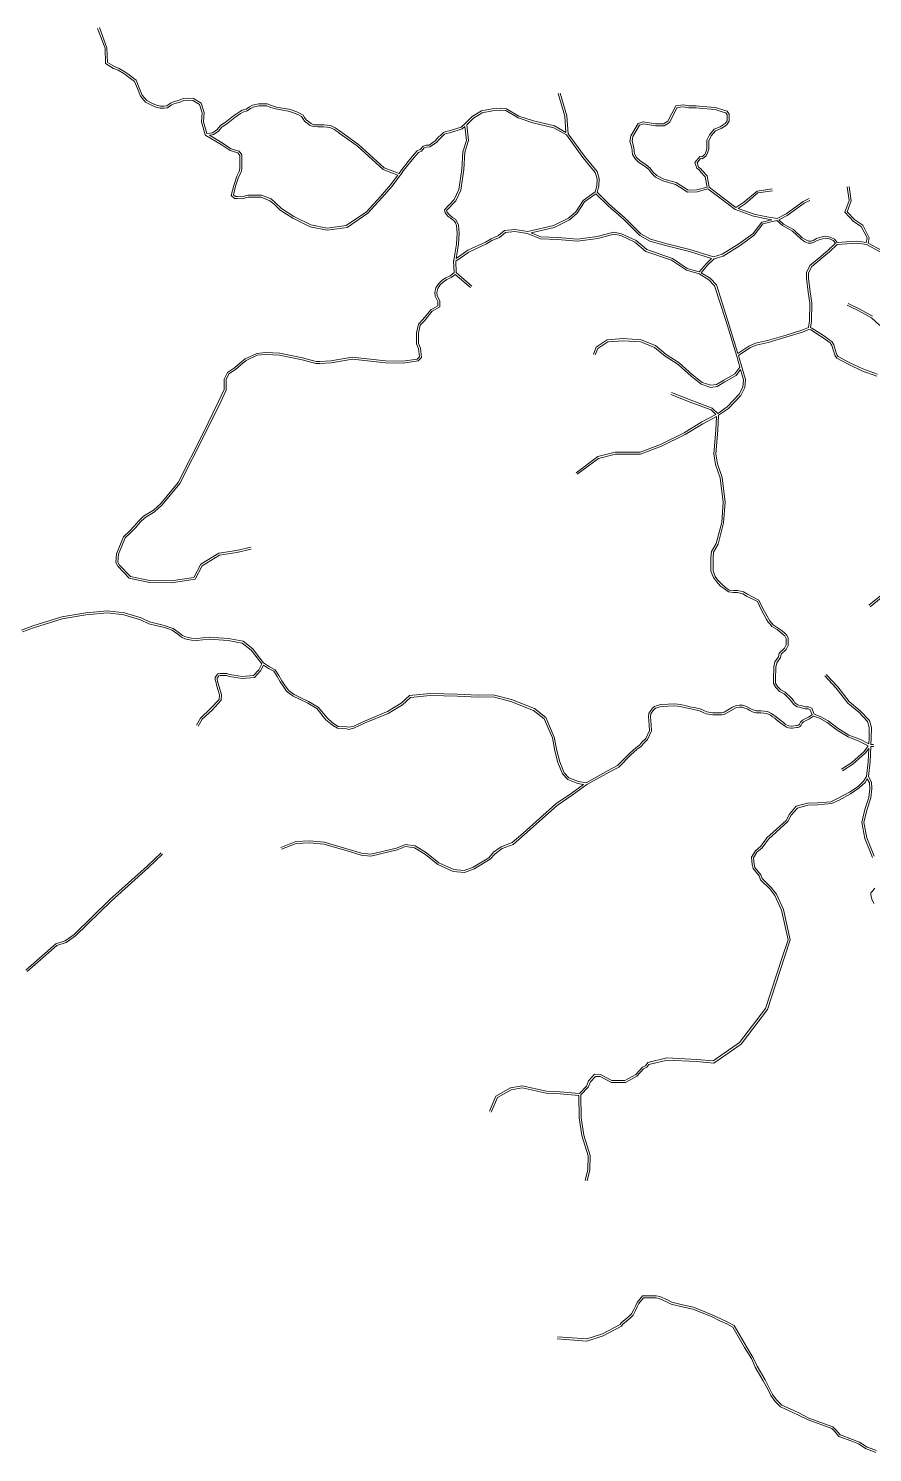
# Model space of a CAD drawing. Header units: millimetres. Extents: x 617885 to 663705, y 7172943 to 7234736.
# Drawn here: x 627026 to 629547, y 7202560 to 7206812 of the extents above; entities that cross this region are included whole.
import ezdxf

# ---------------------------------------------------------------- set-up
doc = ezdxf.new("R2010")
doc.units = ezdxf.units.MM
doc.layers.add('VIAS', color=7, linetype='Continuous', lineweight=5)

msp = doc.modelspace()

# ---------------------------------------------------------------- linework, layer by layer
at = {"layer": 'VIAS', "color": 253}
for points in [[(627232.6, 7206812.1), (627254.7, 7206753.2), (627256.4, 7206707.1), (627280.5, 7206692.8), (627293.8, 7206687), (627311, 7206677.2), (627319.2, 7206671.4), (627342.6, 7206653.7), (627351.5, 7206632.8), (627360.8, 7206610), (627375.6, 7206591.6), (627393.8, 7206583), (627406.5, 7206577.1), (627419.7, 7206573.5), (627431.1, 7206574.4), (627441.1, 7206575.3), (627453.1, 7206583.9), (627463.4, 7206587.8), (627475.9, 7206591.2), (627489.8, 7206596.9), (627502.4, 7206597.7), (627517.3, 7206596.9), (627536.6, 7206584.6), (627545.1, 7206560.4), (627542.7, 7206533), (627554.1, 7206494.2), (627555.4, 7206492.5), (627601.6, 7206465.4), (627628.3, 7206447.3), (627651.3, 7206440.4), (627657.2, 7206432.7), (627657.2, 7206395.3), (627655.3, 7206384.8), (627648.3, 7206370.7), (627639, 7206342.9), (627631.4, 7206313.5), (627641.8, 7206304.5), (627649.9, 7206304.5), (627663.6, 7206303.4), (627682, 7206308.5), (627720.8, 7206308.5), (627747.4, 7206297.7), (627759.1, 7206287.9), (627777.6, 7206269.4), (627815.8, 7206245.7), (627867.2, 7206220), (627918.1, 7206209.7), (627977.4, 7206218), (628039.5, 7206260.3), (628081.5, 7206306.5), (628112.2, 7206341.2), (628134.4, 7206371.1), (628138.7, 7206377), (628146.3, 7206387.4), (628176.5, 7206426.1), (628190.7, 7206441.4), (628199.5, 7206446), (628208.2, 7206455.8), (628214.3, 7206457.7), (628224.4, 7206458.1), (628244.2, 7206471.4), (628251.5, 7206479.1), (628255.2, 7206483.9), (628260.4, 7206488), (628266.2, 7206494.1), (628268.8, 7206496.1), (628273.9, 7206498.5), (628284.1, 7206500.2), (628320.9, 7206511.8), (628329.5, 7206519.4), (628333.7, 7206477.8), (628323.6, 7206444), (628320.1, 7206391.1), (628311.6, 7206331.3), (628297.3, 7206301.1), (628268, 7206270.1), (628270.2, 7206261.4), (628278.6, 7206252), (628289.2, 7206243.2), (628296.6, 7206238.2), (628301.3, 7206231.2), (628304.5, 7206223.3), (628306.2, 7206200.7), (628304.4, 7206168.3), (628299.3, 7206138.3), (628295.9, 7206119.3), (628295.8, 7206118.6), (628297.6, 7206083), (628285.4, 7206073.3), (628272.8, 7206067.5), (628261.5, 7206060.4), (628250.2, 7206049.1), (628242.9, 7206037.6), (628239.7, 7206023.9), (628240.8, 7206013.1), (628248.6, 7205996.5), (628248.6, 7205984.2), (628228, 7205972), (628204.1, 7205942.7), (628190.9, 7205929.5), (628184.7, 7205902.8), (628184.7, 7205870.5), (628190.7, 7205855.6), (628193.4, 7205831.8), (628187.2, 7205824.8), (628144.3, 7205818.2), (628092.8, 7205819.5), (627993.1, 7205830.8), (627929.5, 7205819.5), (627895.9, 7205817.3), (627885.1, 7205817.3), (627844.7, 7205828.5), (627776.6, 7205842.1), (627735.4, 7205844.4), (627707.6, 7205842), (627672.8, 7205825.8), (627656.7, 7205812), (627641, 7205798.6), (627620.1, 7205784.7), (627610.4, 7205765.3), (627610.4, 7205733.6), (627592.6, 7205695.9), (627547.5, 7205603.3), (627473, 7205456.8), (627421.4, 7205394), (627399.2, 7205374), (627369.7, 7205355.9), (627355.8, 7205342), (627342.2, 7205326.2), (627326.5, 7205310.5), (627310.3, 7205294.3), (627289.5, 7205243.6), (627287.1, 7205217.4), (627293.3, 7205206.2), (627327.3, 7205170.7), (627387.3, 7205157.9), (627452.8, 7205156.8), (627523.8, 7205167.5), (627545.1, 7205208), (627596.3, 7205239.7), (627648.3, 7205247), (627691.5, 7205257.5)], [(628608.4, 7206617.3), (628627.6, 7206550.4), (628631.3, 7206501.8), (628597.3, 7206520.9), (628533.9, 7206536), (628490.5, 7206550.3), (628453.8, 7206572.4), (628437.1, 7206573.9), (628410.6, 7206571.8), (628379.1, 7206566.2), (628350.8, 7206549.2), (628329.8, 7206527.7), (628317.9, 7206517.2), (628282.7, 7206506), (628272.1, 7206504.3), (628265.7, 7206501.3), (628262.2, 7206498.6), (628256.4, 7206492.5), (628250.9, 7206488.1), (628246.9, 7206483), (628240.3, 7206476), (628222.5, 7206464), (628213.3, 7206463.7), (628204.8, 7206461), (628195.8, 7206450.8), (628187, 7206446.2), (628171.9, 7206430), (628141.5, 7206391.1), (628132.8, 7206379), (628120, 7206383.6), (628088.1, 7206396), (628011.4, 7206465.9), (627957.8, 7206504.4), (627954.3, 7206507.5), (627941.9, 7206515.7), (627935.9, 7206518.7), (627928, 7206522.4), (627918.3, 7206523.6), (627907.7, 7206524.2), (627890.5, 7206524.2), (627878.4, 7206524.7), (627870.1, 7206527.8), (627861.9, 7206533.8), (627855.4, 7206539.3), (627850.5, 7206546.3), (627846.1, 7206553.2), (627835.6, 7206559.4), (627827.8, 7206562.9), (627813.9, 7206567.6), (627803.3, 7206571.1), (627766.5, 7206577.3), (627751.9, 7206581.7), (627739.3, 7206586.9), (627713.6, 7206586.9), (627694.7, 7206583.1), (627686, 7206577.8), (627676.4, 7206571.3), (627664.3, 7206567.7), (627656.3, 7206562.9), (627638.9, 7206551.1), (627619, 7206535.3), (627600, 7206522), (627588.8, 7206509.3), (627576.1, 7206500.7), (627567.7, 7206499.2), (627559.1, 7206498.3), (627548.7, 7206533.6), (627551.2, 7206561.1), (627541.5, 7206588.5), (627519.2, 7206602.8), (627502.4, 7206603.7), (627488.4, 7206602.8), (627474, 7206596.9), (627461.5, 7206593.6), (627450.2, 7206589.2), (627438.9, 7206581.1), (627430.6, 7206580.4), (627420.3, 7206579.6), (627408.5, 7206582.7), (627396.3, 7206588.4), (627379.5, 7206596.4), (627366, 7206613), (627357, 7206635.1), (627347.5, 7206657.5), (627322.7, 7206676.3), (627314.2, 7206682.2), (627296.5, 7206692.4), (627283.2, 7206698.2), (627262.3, 7206710.6), (627260.6, 7206754.4), (627238, 7206814.8)], [(628614.2, 7206619), (628633.5, 7206551.5), (628637.7, 7206497.5), (628686.2, 7206430.2), (628724, 7206385.1), (628730.7, 7206364), (628729.6, 7206341), (628724.4, 7206322.8), (628761.6, 7206286.7), (628807.9, 7206245.9), (628855.1, 7206198.8), (628883.5, 7206182.6), (628933.6, 7206168.5), (629001.3, 7206151.7), (629071.9, 7206130), (629097.9, 7206137.7), (629147.9, 7206168.6), (629189.3, 7206198.8), (629216, 7206234), (629246.4, 7206240.9), (629229.8, 7206243.6), (629191.3, 7206251.5), (629137.5, 7206271.2), (629136.7, 7206271.6), (629094.5, 7206303.6), (629055.3, 7206333), (629023.4, 7206323.7), (628993.9, 7206323.2), (628970.8, 7206338.2), (628957.9, 7206346.5), (628920.9, 7206356.6), (628898.9, 7206368.1), (628887.2, 7206378.7), (628878.2, 7206391), (628867.4, 7206399.6), (628848.2, 7206413.2), (628837.6, 7206422.6), (628830.3, 7206435.9), (628828, 7206455.4), (628822.3, 7206474.8), (628824.7, 7206491.8), (628846.9, 7206528.1), (628862.2, 7206533.2), (628898.6, 7206527.5), (628922.3, 7206527.5), (628935.5, 7206535.6), (628959.4, 7206581.2), (628981.6, 7206583.6), (628998.6, 7206581.4), (629019.9, 7206581.4), (629040.3, 7206579.1), (629065, 7206576.9), (629077.7, 7206575.7), (629102.7, 7206567.8), (629112.8, 7206565.2), (629118.3, 7206555.6), (629118.3, 7206534.8), (629110.7, 7206523.4), (629094.2, 7206512.8), (629077.8, 7206506.2), (629065, 7206491.3), (629057.6, 7206476.6), (629057.6, 7206452.1), (629054.1, 7206440.3), (629050.3, 7206431.6), (629038.5, 7206422.4), (629033.4, 7206423.5), (629023.1, 7206410.4), (629026.8, 7206398.3), (629033, 7206394.2), (629038.9, 7206387.2), (629052.9, 7206371.8), (629058.7, 7206338), (629098.1, 7206308.4), (629138.7, 7206277.6), (629162.7, 7206293.5), (629201.9, 7206326.4), (629246.7, 7206332.7)], [(627566.3, 7206493), (627604.8, 7206470.5), (627630.9, 7206452.8), (627654.9, 7206445.5), (627663.2, 7206434.8), (627663.2, 7206394.8), (627661.1, 7206382.9), (627653.8, 7206368.4), (627644.7, 7206341.2), (627638.1, 7206315.6), (627644, 7206310.5), (627650.1, 7206310.5), (627663, 7206309.5), (627681.2, 7206314.5), (627722, 7206314.5), (627750.5, 7206302.9), (627763.2, 7206292.4), (627781.4, 7206274.2), (627818.7, 7206251), (627869.2, 7206225.8), (627918.3, 7206215.8), (627975.2, 7206223.7), (628035.5, 7206264.9), (628077, 7206310.5), (628107.5, 7206345), (628129.1, 7206374), (628117.9, 7206378), (628084.9, 7206390.8), (628007.7, 7206461.2), (627954, 7206499.7), (627950.6, 7206502.7), (627938.9, 7206510.5), (627933.3, 7206513.3), (627926.3, 7206516.5), (627917.7, 7206517.6), (627907.6, 7206518.2), (627890.4, 7206518.2), (627877.2, 7206518.8), (627867.2, 7206522.5), (627858.2, 7206529.1), (627850.9, 7206535.2), (627845.5, 7206543), (627841.8, 7206548.8), (627832.8, 7206554.1), (627825.6, 7206557.4), (627812, 7206561.9), (627801.9, 7206565.3), (627765.1, 7206571.5), (627749.9, 7206576.1), (627738.1, 7206580.9), (627714.2, 7206580.9), (627696.9, 7206577.4), (627689.3, 7206572.8), (627679, 7206565.8), (627666.7, 7206562.2), (627659.5, 7206557.9), (627642.5, 7206546.3), (627622.5, 7206530.5), (627604, 7206517.5), (627592.8, 7206504.7), (627578.4, 7206495), (627568.5, 7206493.3), (627566.3, 7206493)], [(628335, 7206524.4), (628354.6, 7206544.5), (628381.2, 7206560.5), (628411.4, 7206565.8), (628437.1, 7206567.8), (628451.9, 7206566.6), (628488, 7206544.8), (628532.3, 7206530.3), (628595.1, 7206515.3), (628632.7, 7206494.1), (628681.4, 7206426.5), (628718.6, 7206382.2), (628724.7, 7206363.2), (628723.6, 7206342), (628718.4, 7206323.8), (628682.4, 7206298.7), (628660.3, 7206264.4), (628638.9, 7206245.1), (628594.3, 7206223.4), (628517, 7206206), (628479, 7206211.5), (628447.8, 7206208.8), (628429.8, 7206193.5), (628407.6, 7206184), (628391.3, 7206174.4), (628337.7, 7206149.8), (628303.1, 7206125.5), (628305.2, 7206137.3), (628310.4, 7206167.6), (628312.2, 7206200.8), (628310.4, 7206224.7), (628306.7, 7206234.1), (628301, 7206242.6), (628292.8, 7206248), (628282.8, 7206256.4), (628275.6, 7206264.3), (628274.6, 7206268.3), (628302.3, 7206297.7), (628317.4, 7206329.6), (628326.1, 7206390.5), (628329.5, 7206442.9), (628339.7, 7206477.2), (628335, 7206524.4)], [(628131.4, 7206377.2), (628131.4, 7206377.2)], [(629359.6, 7206298.7), (629342.5, 7206290.1), (629291.6, 7206253.4), (629267.3, 7206240.7), (629281, 7206228.1), (629311.1, 7206211.7), (629337, 7206187.2), (629347.2, 7206180.5), (629356, 7206176.9), (629363.1, 7206177.1), (629369.4, 7206179.3), (629379.4, 7206184.6), (629388.2, 7206187.4), (629395.8, 7206189.6), (629405.8, 7206191.6), (629420.1, 7206189.3), (629433.2, 7206183.2), (629441.2, 7206173.3), (629469.3, 7206175.1), (629502.1, 7206177.1), (629527.4, 7206173), (629530.4, 7206186.5), (629513.2, 7206220.9), (629490.3, 7206235.6), (629464.4, 7206263.3), (629476.8, 7206297.9), (629470.9, 7206339.2)], [(629476.9, 7206340.1), (629483, 7206297.3), (629471.3, 7206264.7), (629494.1, 7206240.3), (629517.8, 7206225), (629536.7, 7206187.3), (629533.2, 7206171.2), (629574.5, 7206149.3)], [(628720.7, 7206318), (628686.8, 7206294.5), (628664.9, 7206260.5), (628642.2, 7206240.1), (628596.3, 7206217.7), (628526.8, 7206202.1), (628556.3, 7206189.4), (628606.5, 7206188.3), (628665.8, 7206182.8), (628724.8, 7206190.5), (628773.8, 7206203.8), (628796.9, 7206199.2), (628840.6, 7206179.1), (628872.4, 7206151.6), (628949.4, 7206125.3), (628993.5, 7206095.6), (629028.9, 7206085.5), (629049.8, 7206109.2), (629066.2, 7206125.5), (628999.7, 7206145.9), (628932, 7206162.7), (628881.2, 7206177), (628851.5, 7206193.9), (628803.8, 7206241.5), (628757.6, 7206282.3), (628720.7, 7206318)], [(629247.5, 7206326.8), (629204.4, 7206320.7), (629166.3, 7206288.7), (629145.2, 7206274.7), (629193, 7206257.3), (629230.9, 7206249.5), (629261.6, 7206244.5), (629288.5, 7206258.6), (629339.4, 7206295.3), (629357, 7206304.1)], [(629261.3, 7206238.1), (629277.5, 7206223.2), (629307.5, 7206206.9), (629333.2, 7206182.4), (629344.4, 7206175.2), (629354.9, 7206170.8), (629364.2, 7206171.1), (629371.8, 7206173.8), (629381.7, 7206179.1), (629389.9, 7206181.6), (629397.3, 7206183.7), (629406, 7206185.5), (629418.4, 7206183.5), (629429.4, 7206178.4), (629435.8, 7206170.5), (629414.4, 7206149.9), (629392.7, 7206131.6), (629359.6, 7206104.4), (629349.8, 7206083.2), (629349, 7206066.4), (629354.9, 7206024.3), (629359.9, 7205992.2), (629358.6, 7205938.7), (629355.7, 7205919.3), (629335.9, 7205911), (629289.2, 7205896.6), (629233.5, 7205880.1), (629197.1, 7205872.5), (629177, 7205863.3), (629144.7, 7205842), (629115, 7205939), (629080.5, 7206046.5), (629062, 7206066.4), (629034.6, 7206082.8), (629054.1, 7206105.1), (629073.5, 7206124.2), (629100.4, 7206132.1), (629151.2, 7206163.6), (629193.6, 7206194.4), (629219.4, 7206228.7), (629261.3, 7206238.1)], [(628350.5, 7206042.9), (628303.6, 7206083), (628301.9, 7206117.3), (628340.7, 7206144.5), (628394.1, 7206169.1), (628410.3, 7206178.6), (628433, 7206188.3), (628450.2, 7206202.9), (628478.8, 7206205.5), (628516.3, 7206200), (628555, 7206183.5), (628606.2, 7206182.3), (628666, 7206176.8), (628726, 7206184.6), (628774, 7206197.7), (628795, 7206193.5), (628837.3, 7206174), (628869.4, 7206146.3), (628946.7, 7206119.9), (628990.9, 7206090.1), (629028.7, 7206079.3), (629058.2, 7206061.7), (629075.2, 7206043.4), (629109.2, 7205937.2), (629140.2, 7205836.5), (629150.1, 7205801.1), (629135.1, 7205780.6), (629102.2, 7205761.6), (629081, 7205748.8), (629064, 7205746.5), (629037.9, 7205755.2), (629009, 7205778), (628969.4, 7205813.5), (628930.6, 7205838.8), (628898.5, 7205865.1), (628856.2, 7205882.6), (628802, 7205885.9), (628753.9, 7205882.6), (628721.2, 7205860), (628713.2, 7205839.4)], [(629569.4, 7206145.2), (629528.8, 7206166.7), (629501.8, 7206171.1), (629469.6, 7206169.1), (629441.1, 7206167.3), (629418.4, 7206145.4), (629396.6, 7206127), (629364.5, 7206100.6), (629355.8, 7206081.7), (629355, 7206066.7), (629360.8, 7206025.2), (629365.9, 7205992.6), (629364.6, 7205938.2), (629361.7, 7205918.9), (629365.4, 7205917.1), (629391.8, 7205900.7), (629402.8, 7205893.4), (629416.4, 7205883.5), (629425, 7205877.7), (629431, 7205867.7), (629434.7, 7205853.8), (629440, 7205837.3), (629444.1, 7205832.5), (629478.6, 7205813.6), (629517.5, 7205795.6), (629561.8, 7205779.7)], [(627690, 7205263.3), (627647.2, 7205252.9), (627594.3, 7205245.5), (627540.6, 7205212.2), (627519.9, 7205173), (627452.4, 7205162.8), (627387.9, 7205163.8), (627330.4, 7205176.2), (627298.2, 7205209.8), (627293.3, 7205218.7), (627295.4, 7205242.2), (627315.4, 7205290.9), (627330.7, 7205306.3), (627346.7, 7205322.1), (627360.2, 7205338), (627373.4, 7205351.2), (627402.8, 7205369.2), (627425.7, 7205389.9), (627478.1, 7205453.5), (627552.8, 7205600.6), (627598.1, 7205693.3), (627616.4, 7205732.3), (627616.4, 7205763.9), (627624.8, 7205780.6), (627644.6, 7205793.8), (627660.6, 7205807.5), (627676.1, 7205820.7), (627709.1, 7205836.2), (627735.5, 7205838.4), (627775.8, 7205836.1), (627843.3, 7205822.6), (627884.3, 7205811.3), (627896.1, 7205811.3), (627930.2, 7205813.5), (627993.3, 7205824.8), (628092.4, 7205813.5), (628144.7, 7205812.2), (628190.2, 7205819.2), (628199.7, 7205829.9), (628196.5, 7205857.1), (628190.7, 7205871.7), (628190.7, 7205902.1), (628196.3, 7205926.5), (628208.6, 7205938.7), (628232, 7205967.4), (628254.6, 7205980.8), (628254.6, 7205997.9), (628246.7, 7206014.7), (628245.8, 7206023.5), (628248.5, 7206035.3), (628254.9, 7206045.3), (628265.3, 7206055.7), (628275.6, 7206062.2), (628288.5, 7206068.2), (628300.6, 7206077.7), (628346.6, 7206038.4)], [(629568, 7205924.9), (629543.3, 7205947.7), (629506.1, 7205968.8), (629471.2, 7205985.6)], [(629473.8, 7205991), (629508.9, 7205974.1), (629546.9, 7205952.6)], [(629559.3, 7205774.2), (629515.2, 7205790), (629475.9, 7205808.2), (629440.2, 7205827.8), (629434.6, 7205834.3), (629429, 7205852.1), (629425.4, 7205865.4), (629420.6, 7205873.5), (629412.9, 7205878.6), (629399.3, 7205888.5), (629388.6, 7205895.7), (629362.4, 7205911.9), (629358.4, 7205913.9), (629337.9, 7205905.3), (629290.9, 7205890.9), (629234.9, 7205874.3), (629199, 7205866.8), (629179.9, 7205858), (629146.5, 7205836), (629155.4, 7205804.4), (629157.4, 7205797.5), (629167, 7205763.9), (629164.9, 7205739.5), (629153, 7205716.2), (629116.3, 7205677.5), (629087.1, 7205657), (629085.2, 7205612.6), (629078.5, 7205542), (629084, 7205512), (629097.9, 7205471.6), (629106.3, 7205397.4), (629102.1, 7205335.6), (629085.4, 7205271.8), (629071.6, 7205248.4), (629070.3, 7205231.1), (629070.3, 7205192.8), (629076.9, 7205175.7), (629084.9, 7205165), (629097.2, 7205151.4), (629108.1, 7205143.3), (629118.5, 7205135.4), (629131.5, 7205134.1), (629144.2, 7205134.1), (629161.7, 7205129.8), (629173.1, 7205122.6), (629207.3, 7205105.5), (629220.4, 7205077.8), (629235.6, 7205050.1), (629239.5, 7205043.5), (629246.4, 7205036.7), (629250.4, 7205031.4), (629265.3, 7205021.9), (629276.6, 7205013.4), (629285.1, 7205006.3), (629289.7, 7205001.7), (629294.4, 7204992.3), (629294.4, 7204970.1), (629288.3, 7204957.8), (629273.4, 7204944.3), (629272, 7204933.5), (629260.8, 7204918.1), (629258.2, 7204905.1), (629256.8, 7204869.2), (629256.8, 7204857.6), (629263.2, 7204847.5), (629272.4, 7204837), (629286.2, 7204830.1), (629304.4, 7204812.5), (629310.3, 7204805.4), (629314.9, 7204798.9), (629320.2, 7204794.5), (629324.1, 7204792.6), (629330.7, 7204791), (629336.7, 7204789.1), (629340, 7204788.1), (629342.1, 7204787.9), (629346.7, 7204786.6), (629355.9, 7204786.6), (629365.2, 7204782.2), (629372, 7204764.4), (629390.5, 7204758.1), (629414.4, 7204745.2), (629444.3, 7204722.3), (629476.3, 7204702.2), (629508.6, 7204689.6), (629535.9, 7204675.8), (629536.3, 7204693.2), (629537.1, 7204724.6), (629532, 7204742.4), (629505.4, 7204770.7), (629472.7, 7204797.9), (629438.2, 7204842.4), (629403.9, 7204879.4)], [(628946.4, 7205724.7), (629009.6, 7205699.9), (629068.1, 7205678.7), (629084.5, 7205662.5), (629112.4, 7205682.1), (629148.1, 7205719.7), (629159, 7205741.2), (629161, 7205763.3), (629152.2, 7205793.8), (629139.2, 7205776), (629105.3, 7205756.5), (629083, 7205743), (629063.5, 7205740.3), (629035, 7205749.8), (629005.1, 7205773.5), (628965.8, 7205808.8), (628927, 7205834), (628895.4, 7205859.9), (628854.9, 7205876.7), (628802.1, 7205879.8), (628755.9, 7205876.7), (628726.2, 7205856.1), (628718.8, 7205837.2)], [(629156.2, 7205801.4), (629156.2, 7205801.4)], [(628944.2, 7205719.1), (629007.5, 7205694.2), (629064.8, 7205673.6), (629079.2, 7205659.3), (629037.3, 7205637), (628983.9, 7205604.5), (628913.9, 7205570.3), (628852.8, 7205546.8), (628778.1, 7205546.8), (628726, 7205533.5), (628661.4, 7205485.7)], [(627005.4, 7205015.9), (627039, 7205028), (627125.6, 7205055.1), (627197.1, 7205067), (627262.3, 7205073.5), (627312.5, 7205067), (627362.5, 7205052), (627387.9, 7205040.3), (627411.7, 7205034.3), (627421.2, 7205032.3), (627434.1, 7205028.9), (627446.3, 7205024.9), (627458.1, 7205020.4), (627465.4, 7205015.5), (627475.9, 7205008), (627486.4, 7204999.5), (627495.2, 7204995.7), (627513.4, 7204991.8), (627528, 7204991.1), (627565.5, 7204994.5), (627623.2, 7204991.1), (627667, 7204982.8), (627695.8, 7204959.6), (627710.5, 7204940.9), (627728.4, 7204917.7), (627745.7, 7204905.9), (627763.1, 7204897.5), (627774.1, 7204880.5), (627782.7, 7204864.3), (627791.2, 7204852), (627801.5, 7204837.2), (627809.6, 7204830.8), (627819.9, 7204823.4), (627837.8, 7204814.9), (627862.7, 7204802.4), (627891, 7204785.9), (627918.8, 7204752.3), (627932.9, 7204740.1), (627940.3, 7204734.5), (627951, 7204728.3), (627977.3, 7204726.4), (627981.6, 7204725.6), (627996, 7204728.2), (628029.4, 7204744.2), (628097.9, 7204772.3), (628139.1, 7204797.7), (628164.2, 7204820.2), (628225.4, 7204826.5), (628307.7, 7204824), (628369.5, 7204821.4), (628414.2, 7204822.7), (628468.1, 7204808.3), (628537, 7204781.4), (628570.7, 7204754.7), (628596.4, 7204695.7), (628604, 7204656.6), (628612.8, 7204622.1), (628626.2, 7204590), (628639.8, 7204574.9), (628668.5, 7204563.6), (628691.2, 7204560.1), (628757.6, 7204596.6), (628785.5, 7204611), (628820.6, 7204647.7), (628840.4, 7204665.1), (628843.6, 7204667.5), (628852.2, 7204673.3), (628857.4, 7204680.6), (628869.9, 7204692.4), (628880.8, 7204716.2), (628880.1, 7204732.7), (628877.8, 7204757), (628878.6, 7204767.9), (628887.5, 7204780.1), (628890, 7204782.6), (628895.8, 7204787.5), (628900.1, 7204789.2), (628910.3, 7204792.3), (628917.4, 7204793.1), (628955.6, 7204795.4), (628973.4, 7204793.1), (628990.8, 7204789.3), (629001.3, 7204787), (629018.7, 7204783.3), (629031.7, 7204780.2), (629043.4, 7204775.6), (629052.1, 7204771.2), (629070.2, 7204768.3), (629096, 7204768.3), (629103.5, 7204770.3), (629128.2, 7204785.3), (629139.2, 7204790.3), (629149.3, 7204791.3), (629158.4, 7204791.3), (629167.3, 7204788.3), (629174.6, 7204785.9), (629183.3, 7204781.1), (629190.2, 7204777.4), (629198.9, 7204774.4), (629213.1, 7204774.4), (629233, 7204772.9), (629245.4, 7204767), (629251.9, 7204762), (629259.2, 7204757), (629262.6, 7204753.5), (629268.5, 7204748.8), (629272.9, 7204745.5), (629280.5, 7204739.8), (629283.5, 7204737.1), (629287, 7204734.3), (629291.8, 7204731.6), (629296.8, 7204729.9), (629304.2, 7204729.2), (629306.9, 7204729.2), (629319.6, 7204730.7), (629321.8, 7204730.7), (629324.4, 7204731.7), (629326.2, 7204732.3), (629327, 7204732.9), (629328.8, 7204735.3), (629329.4, 7204736.5), (629331.5, 7204741.1), (629337.1, 7204746.6), (629355.3, 7204756.1), (629366, 7204763.2), (629360.5, 7204777.8), (629354.5, 7204780.6), (629345.8, 7204780.6), (629341, 7204782), (629338.9, 7204782.2), (629334.9, 7204783.3), (629329, 7204785.2), (629322, 7204787), (629317, 7204789.4), (629310.4, 7204794.8), (629305.6, 7204801.8), (629300, 7204808.4), (629282.7, 7204825.1), (629268.7, 7204832.1), (629258.4, 7204843.9), (629250.8, 7204855.9), (629250.8, 7204869.3), (629252.3, 7204905.8), (629255.2, 7204920.6), (629266.3, 7204935.8), (629267.7, 7204947.2), (629283.4, 7204961.5), (629288.4, 7204971.5), (629288.4, 7204990.9), (629284.8, 7204998.2), (629281, 7205001.9), (629272.9, 7205008.7), (629261.9, 7205017), (629246.2, 7205026.9), (629241.8, 7205032.7), (629234.8, 7205039.8), (629230.4, 7205047.1), (629215, 7205075.1), (629202.8, 7205101.1), (629170.2, 7205117.4), (629159.4, 7205124.2), (629143.5, 7205128.1), (629131.2, 7205128.1), (629116.3, 7205129.6), (629104.5, 7205138.5), (629093.1, 7205147), (629080.3, 7205161.2), (629071.6, 7205172.8), (629064.3, 7205191.7), (629064.3, 7205231.3), (629065.8, 7205250.2), (629079.8, 7205274.1), (629096.2, 7205336.6), (629100.3, 7205397.2), (629092, 7205470.3), (629078.2, 7205510.5), (629072.5, 7205541.7), (629079.2, 7205613), (629081, 7205653.5), (629040.3, 7205631.8), (628986.8, 7205599.2), (628916.3, 7205564.8), (628853.9, 7205540.8), (628778.8, 7205540.8), (628728.7, 7205528), (628665, 7205480.9)], [(629535.6, 7205089.9), (629596.3, 7205138.6)], [(629600.8, 7205134.6), (629539.3, 7205085.2)], [(627008.1, 7205010.5), (627040.9, 7205022.4), (627127, 7205049.2), (627197.9, 7205061), (627262.2, 7205067.5), (627311.3, 7205061.1), (627360.4, 7205046.4), (627385.9, 7205034.6), (627410.4, 7205028.5), (627419.8, 7205026.5), (627432.3, 7205023.2), (627444.3, 7205019.2), (627455.3, 7205015), (627462, 7205010.5), (627472.3, 7205003.2), (627483.3, 7204994.3), (627493.3, 7204990), (627512.6, 7204985.9), (627528.1, 7204985.1), (627565.6, 7204988.5), (627622.4, 7204985.1), (627664.4, 7204977.1), (627691.5, 7204955.4), (627705.7, 7204937.2), (627722.8, 7204915.1), (627714, 7204897.1), (627698.3, 7204879.9), (627664.3, 7204877.3), (627626.6, 7204883.2), (627618.7, 7204886), (627598.2, 7204886), (627591.4, 7204884.7), (627587.3, 7204879.8), (627584.1, 7204874.1), (627583.4, 7204868.6), (627585.2, 7204862), (627589.1, 7204847.8), (627596.6, 7204822.6), (627595.5, 7204808.7), (627570, 7204781.2), (627540.3, 7204753.1), (627528, 7204731.8)], [(627779.9, 7204366.9), (627824.1, 7204384.6), (627865.6, 7204387), (627909.1, 7204382.5), (627976.8, 7204362.9), (628020.5, 7204349.4), (628048.5, 7204347), (628125.1, 7204365.1), (628151.6, 7204375.3), (628180.7, 7204371.2), (628215.1, 7204350.9), (628251.5, 7204320.5), (628296.1, 7204300.5), (628327, 7204298.3), (628354.4, 7204308), (628401.1, 7204336.2), (628415.3, 7204352.2), (628437.3, 7204368.7), (628470.3, 7204381.2), (628503.3, 7204409.6), (628601.1, 7204497.3), (628646.4, 7204528.2), (628684, 7204555.1), (628666.9, 7204557.8), (628636.3, 7204569.8), (628621, 7204586.7), (628607.1, 7204620.2), (628598.1, 7204655.3), (628590.7, 7204693.9), (628565.8, 7204751), (628534, 7204776.1), (628466.2, 7204802.5), (628413.5, 7204816.7), (628369.5, 7204815.4), (628307.5, 7204818), (628225.6, 7204820.5), (628166.7, 7204814.5), (628142.7, 7204792.9), (628100.6, 7204766.9), (628031.9, 7204738.7), (627997.8, 7204722.5), (627981.6, 7204719.4), (627976.5, 7204720.5), (627949.2, 7204722.4), (627937, 7204729.5), (627929.1, 7204735.4), (627914.5, 7204748.1), (627887, 7204781.2), (627859.9, 7204797.1), (627835.2, 7204809.5), (627816.8, 7204818.2), (627806, 7204826), (627797, 7204833), (627786.3, 7204848.6), (627777.6, 7204861.2), (627769, 7204877.4), (627759, 7204892.8), (627742.7, 7204900.7), (627727.5, 7204911), (627719.1, 7204893.7), (627701.1, 7204874.1), (627664, 7204871.2), (627625.1, 7204877.4), (627617.7, 7204880), (627598.8, 7204880), (627594.6, 7204879.2), (627592.2, 7204876.4), (627589.9, 7204872.2), (627589.5, 7204869), (627591, 7204863.6), (627594.8, 7204849.4), (627602.6, 7204823.2), (627601.3, 7204806.2), (627574.3, 7204776.9), (627545, 7204749.3), (627533.2, 7204728.8)], [(629408.3, 7204883.5), (629442.8, 7204846.3), (629477.1, 7204802.1), (629509.6, 7204775.1), (629537.3, 7204745.5), (629543.1, 7204725.3), (629542.3, 7204693.1), (629541.8, 7204674), (629549.3, 7204674.2)], [(627782.1, 7204361.4), (627825.4, 7204378.7), (627865.4, 7204381), (627907.9, 7204376.6), (627975.1, 7204357.2), (628019.3, 7204343.4), (628049, 7204340.9), (628126.8, 7204359.3), (628152.3, 7204369.1), (628178.6, 7204365.4), (628211.7, 7204345.9), (628248.3, 7204315.4), (628294.6, 7204294.6), (628327.9, 7204292.3), (628356.9, 7204302.6), (628405, 7204331.6), (628419.4, 7204347.8), (628440.2, 7204363.4), (628473.4, 7204375.9), (628507.3, 7204405), (628604.8, 7204492.5), (628649.9, 7204523.3), (628693.3, 7204554.4), (628760.4, 7204591.3), (628789.1, 7204606.2), (628824.8, 7204643.3), (628844.2, 7204660.5), (628847.1, 7204662.6), (628856.5, 7204668.9), (628861.9, 7204676.6), (628874.9, 7204688.9), (628886.8, 7204715.1), (628886, 7204733.2), (628883.8, 7204757.1), (628884.5, 7204765.7), (628892.1, 7204776.1), (628894.1, 7204778.2), (628898.9, 7204782.3), (628902.1, 7204783.6), (628911.5, 7204786.4), (628918, 7204787.2), (628955.4, 7204789.4), (628972.3, 7204787.2), (628989.5, 7204783.4), (629000.1, 7204781.2), (629017.4, 7204777.4), (629029.9, 7204774.5), (629040.9, 7204770.1), (629050.2, 7204765.4), (629069.8, 7204762.3), (629096.8, 7204762.3), (629105.8, 7204764.8), (629131, 7204780), (629140.8, 7204784.4), (629149.6, 7204785.3), (629157.4, 7204785.3), (629165.4, 7204782.6), (629172.2, 7204780.4), (629180.5, 7204775.8), (629187.8, 7204771.9), (629197.9, 7204768.4), (629212.9, 7204768.4), (629231.4, 7204767), (629242.2, 7204761.8), (629248.4, 7204757.1), (629255.3, 7204752.3), (629258.6, 7204749.1), (629264.8, 7204744.1), (629269.3, 7204740.7), (629276.7, 7204735.1), (629279.7, 7204732.5), (629283.6, 7204729.4), (629289.3, 7204726.1), (629295.6, 7204724), (629303.9, 7204723.2), (629307.2, 7204723.2), (629319.9, 7204724.7), (629322.9, 7204724.7), (629326.4, 7204726), (629329, 7204726.9), (629331.3, 7204728.6), (629333.9, 7204732.1), (629334.8, 7204733.9), (629336.5, 7204737.6), (629340.6, 7204741.7), (629358.3, 7204750.9), (629370.1, 7204758.7), (629388.1, 7204752.6), (629411.1, 7204740.2), (629440.9, 7204717.4), (629473.6, 7204696.9), (629506.1, 7204684.1), (629534.1, 7204669.9), (629521.3, 7204653.6), (629484.5, 7204619.9), (629453.6, 7204600.7)], [(629456.8, 7204595.6), (629488.2, 7204615.1), (629525.7, 7204649.5), (629535.4, 7204661.8), (629533.8, 7204622.7), (629528.2, 7204578.7), (629519.6, 7204564.7), (629503.4, 7204549.1), (629477.9, 7204532), (629444.4, 7204513.6), (629422.1, 7204503.4), (629382.5, 7204499.6), (629352.9, 7204499.1), (629319, 7204489.9), (629298.4, 7204466.1), (629288.6, 7204447.5), (629231.3, 7204395.2), (629212.7, 7204370.2), (629197, 7204356.7), (629185, 7204337.6), (629187.4, 7204316.3), (629189.8, 7204304.3), (629207.8, 7204281.8), (629212.4, 7204270.4), (629239.5, 7204243.3), (629254.8, 7204223.7), (629274.6, 7204179.6), (629294.5, 7204091.4), (629276.9, 7204038.5), (629227.5, 7203886.2), (629149.9, 7203784.2), (629070.7, 7203729.3), (629022.5, 7203733.7), (628932.6, 7203738.2), (628875.3, 7203724.4), (628868.3, 7203715.2), (628859.5, 7203710.8), (628839.4, 7203688.4), (628807, 7203671.2), (628768.2, 7203671.2), (628734.7, 7203689), (628716.7, 7203689.4), (628698.9, 7203670.4), (628692.3, 7203654), (628671.7, 7203632.4), (628614.3, 7203637.2), (628572.8, 7203639.1), (628500.1, 7203654.7), (628465.5, 7203648.7), (628421.8, 7203624.1), (628402.6, 7203579.1)], [(629550.2, 7204668.3), (629541.6, 7204668), (629539.8, 7204622.2), (629534.2, 7204578.2), (629543.7, 7204561.2), (629544.9, 7204542.5), (629541.4, 7204514.5), (629529.7, 7204478.5), (629520.8, 7204441.1), (629529.7, 7204395), (629551.9, 7204340.8)], [(629547, 7204336.9), (629523.9, 7204393.2), (629514.7, 7204441.3), (629523.9, 7204480.1), (629535.5, 7204515.8), (629538.9, 7204542.7), (629537.8, 7204559.5), (629531, 7204571.7), (629524.3, 7204560.9), (629507.1, 7204544.4), (629481, 7204526.9), (629447.1, 7204508.2), (629423.7, 7204497.5), (629382.8, 7204493.6), (629353.8, 7204493.1), (629322.3, 7204484.5), (629303.4, 7204462.7), (629293.4, 7204443.8), (629235.8, 7204391.2), (629217.1, 7204366.1), (629201.6, 7204352.8), (629191.2, 7204336.2), (629193.3, 7204317.2), (629195.4, 7204306.9), (629213.1, 7204284.8), (629217.5, 7204273.8), (629244, 7204247.3), (629260, 7204226.8), (629280.4, 7204181.5), (629300.7, 7204091.1), (629282.6, 7204036.7), (629232.9, 7203883.4), (629154.1, 7203779.9), (629072.3, 7203723.1), (629022.1, 7203727.7), (628933.2, 7203732.1), (628878.8, 7203719.1), (628872.3, 7203710.5), (628863.2, 7203705.9), (628843.1, 7203683.6), (628808.5, 7203665.2), (628766.7, 7203665.2), (628733.2, 7203683), (628719.2, 7203683.4), (628704, 7203667.2), (628697.4, 7203650.7), (628675.9, 7203628.1), (628676.3, 7203559.7), (628684.1, 7203507.8), (628703.7, 7203446.7), (628702.1, 7203404), (628694.3, 7203371.1)], [(627422.4, 7204350.9), (627380.5, 7204311), (627269.5, 7204211.1), (627163.1, 7204107), (627136.1, 7204088.1), (627107.7, 7204079.1), (627018, 7204000.3)], [(627022.2, 7203995.9), (627110.7, 7204073.8), (627138.8, 7204082.7), (627167, 7204102.4), (627273.6, 7204206.7), (627384.6, 7204306.6), (627426.6, 7204346.6)], [(629550.2, 7204199), (629544.8, 7204212), (629542, 7204225.3), (629542, 7204231.1), (629545.4, 7204235.6), (629554, 7204245.3)], [(628688.5, 7203372.5), (628696.2, 7203404.8), (628697.7, 7203445.8), (628678.2, 7203506.4), (628670.4, 7203559.3), (628669.9, 7203626.5), (628613.9, 7203631.2), (628572, 7203633.2), (628500, 7203648.6), (628467.5, 7203643), (628426.6, 7203619.8), (628408.1, 7203576.7)], [(629558.3, 7202565.9), (629542.1, 7202572.6), (629530.2, 7202576.6), (629507.4, 7202591.3), (629486.8, 7202599.6), (629449.8, 7202612.8), (629438.1, 7202627.1), (629428.1, 7202637.1), (629356.6, 7202663.2), (629326.2, 7202678.4), (629300.7, 7202690.3), (629275.7, 7202702), (629260.9, 7202716.7), (629247.7, 7202733.3), (629239.3, 7202751.7), (629225.7, 7202777.2), (629201.9, 7202817.8), (629190.1, 7202843.3), (629169.6, 7202877.3), (629133.6, 7202939.1), (629114.1, 7202949.7), (629095.4, 7202958.2), (629068.1, 7202971.8), (629011.8, 7202994), (628979.4, 7203000.8), (628947.5, 7203009.2), (628934.2, 7203015.8), (628911.7, 7203026.2), (628900.9, 7203028), (628860.2, 7203028), (628843.8, 7203008), (628838.5, 7202997.5), (628833.4, 7202987.3), (628826.9, 7202974.2), (628818.8, 7202966.2), (628796.5, 7202947.3), (628793.3, 7202942.5), (628739.9, 7202914.2), (628693.2, 7202899.2), (628605.6, 7202905.9)], [(628605.1, 7202899.9), (628693.9, 7202893.1), (628742.3, 7202908.6), (628797.5, 7202937.9), (628801.1, 7202943.3), (628822.9, 7202961.8), (628831.8, 7202970.7), (628838.8, 7202984.7), (628843.9, 7202994.8), (628848.8, 7203004.7), (628863, 7203022), (628900.4, 7203022), (628909.9, 7203020.4), (628931.6, 7203010.4), (628945.4, 7203003.5), (628978, 7202995), (629010.1, 7202988.2), (629065.7, 7202966.3), (629092.8, 7202952.8), (629111.4, 7202944.3), (629129.2, 7202934.6), (629164.5, 7202874.3), (629184.8, 7202840.5), (629196.6, 7202815.1), (629220.4, 7202774.3), (629233.9, 7202749), (629242.5, 7202730.1), (629256.4, 7202712.7), (629272.2, 7202697), (629298.1, 7202684.9), (629323.6, 7202673), (629354.2, 7202657.7), (629424.8, 7202631.9), (629433.7, 7202623), (629446.2, 7202607.7), (629484.7, 7202593.9), (629504.6, 7202586), (629527.6, 7202571.1), (629540, 7202567), (629556.2, 7202560.3)]]:
    msp.add_lwpolyline(points, dxfattribs=at)
msp.add_lwpolyline([(629052.5, 7206338.5), (629022.5, 7206329.7), (628995.7, 7206329.2), (628974, 7206343.2), (628960.3, 7206352), (628923.1, 7206362.2), (628902.4, 7206373.1), (628891.6, 7206382.7), (628882.6, 7206395.2), (628871, 7206404.4), (628851.9, 7206417.9), (628842.3, 7206426.4), (628836.1, 7206437.8), (628833.9, 7206456.6), (628828.4, 7206475.3), (628830.5, 7206489.7), (628850.9, 7206523.1), (628862.7, 7206527), (628898.2, 7206521.5), (628924, 7206521.5), (628940, 7206531.3), (628963.2, 7206575.6), (628981.5, 7206577.6), (628998.2, 7206575.4), (629019.6, 7206575.4), (629039.7, 7206573.1), (629064.5, 7206570.9), (629076.5, 7206569.8), (629101, 7206562), (629108.9, 7206560), (629112.3, 7206554), (629112.3, 7206536.6), (629106.4, 7206527.8), (629091.5, 7206518.2), (629074.2, 7206511.3), (629060, 7206494.7), (629051.6, 7206478), (629051.6, 7206453), (629048.4, 7206442.4), (629045.4, 7206435.4), (629037, 7206428.8), (629030.9, 7206430.1), (629016.5, 7206411.7), (629021.7, 7206394.5), (629029, 7206389.7), (629034.4, 7206383.2), (629047.3, 7206369)], close=True, dxfattribs=at)

doc.saveas('drawing.dxf')
